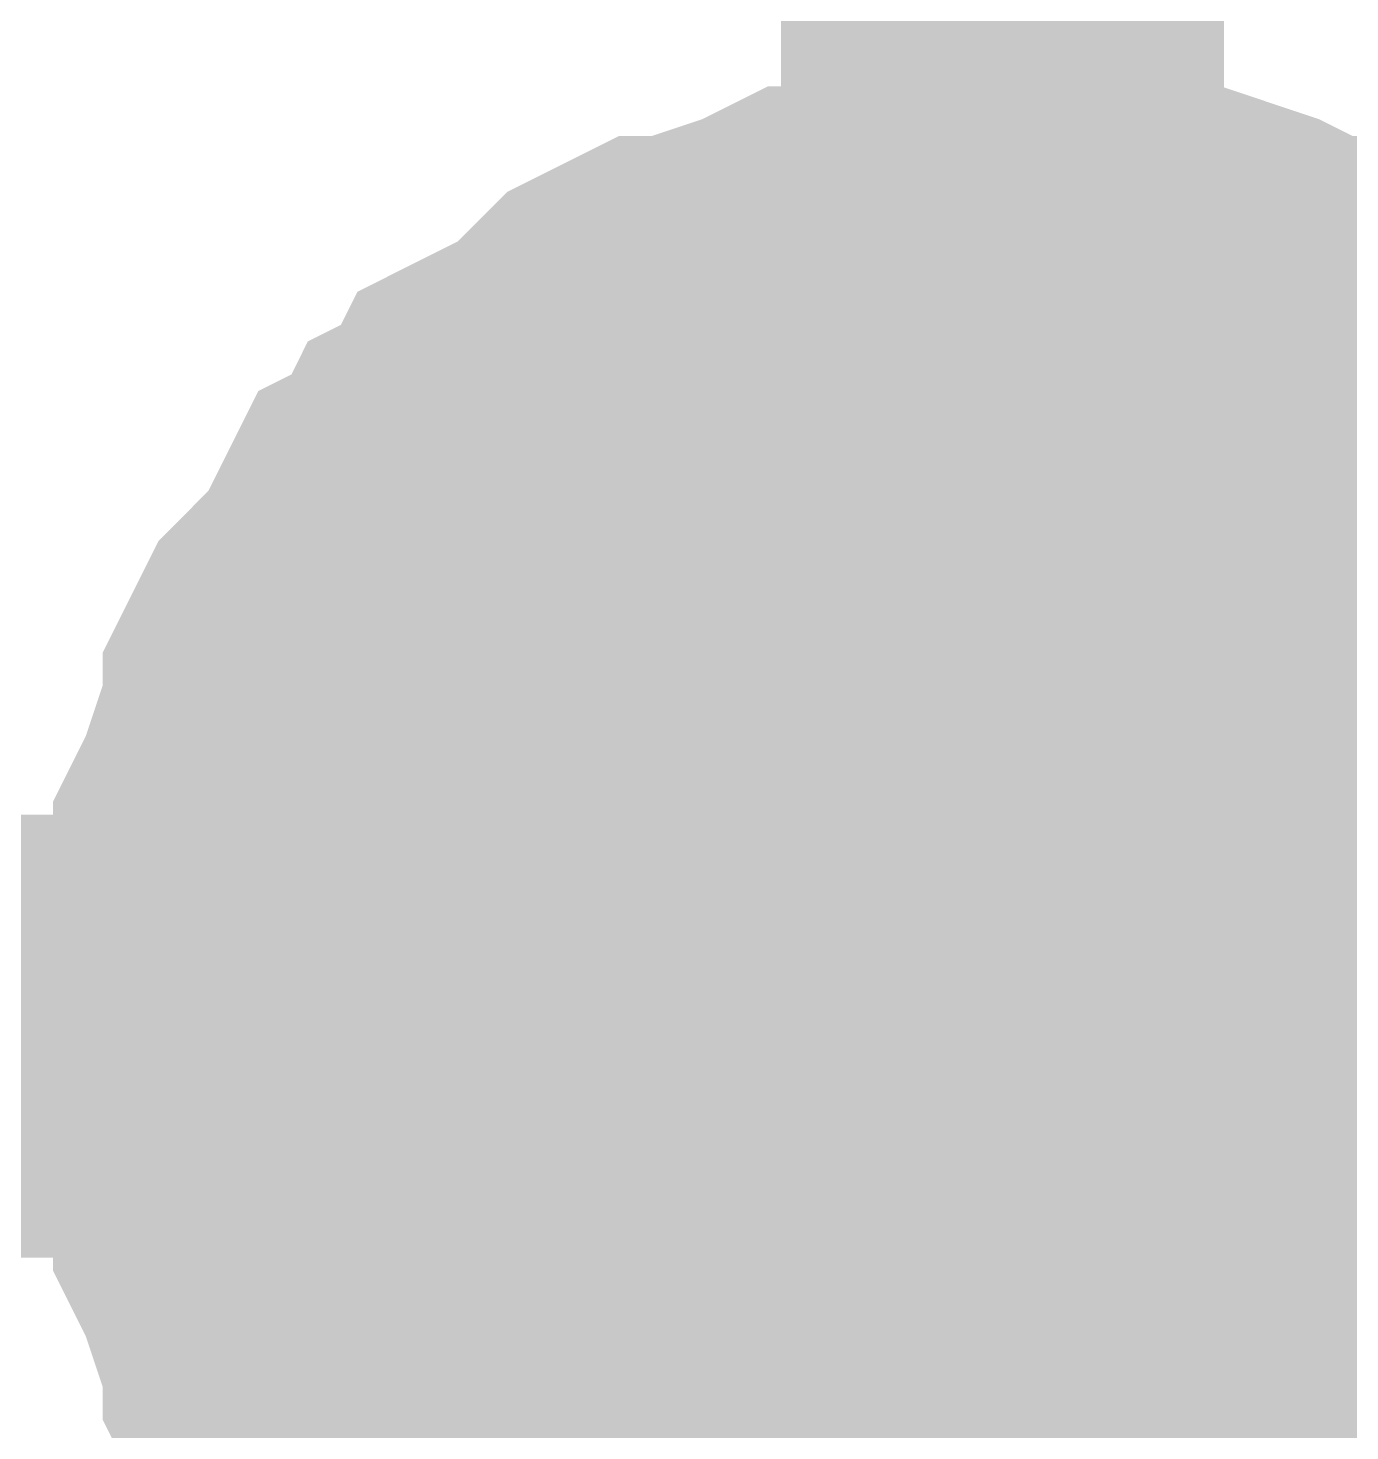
# Model space of a CAD drawing. Header units: millimetres. Extents: x 0 to 800, y 0 to 567.
# Drawn here: x 190.036 to 190.931, y 333.228 to 334.177 of the extents above; entities that cross this region are included whole.
import ezdxf

# ---------------------------------------------------------------- set-up
doc = ezdxf.new("R2010")
doc.units = ezdxf.units.MM
doc.layers.add('Sheet', color=255, linetype='Continuous')

msp = doc.modelspace()

# ---------------------------------------------------------------- linework, layer by layer
at = {"layer": 'Sheet'}
for points, const_width in [([(190.77412, 333.46163), (190.76292, 333.46163), (190.69573, 333.46163), (190.69573, 333.49523), (190.69573, 342.60033), (190.71813, 351.49264), (190.71813, 355.05404), (189.44137, 355.05404)], 0.29972), ([(190.19174, 333.49523), (190.19174, 333.51763), (190.19174, 333.55123), (190.20294, 333.57363), (190.20294, 333.59602), (190.20294, 333.61842), (190.21414, 333.64082), (190.22534, 333.67442), (190.23654, 333.69682), (190.23654, 333.71922), (190.24774, 333.74162), (190.25894, 333.75282), (190.28134, 333.77521), (190.29254, 333.79761), (190.30374, 333.82001), (190.32614, 333.83121), (190.33734, 333.85361), (190.35974, 333.86481), (190.37094, 333.88721), (190.39334, 333.89841), (190.41574, 333.90961), (190.43814, 333.93201), (190.44934, 333.94321), (190.47173, 333.9544), (190.49413, 333.9544), (190.51653, 333.9656), (190.55013, 333.9768), (190.57253, 333.988), (190.59493, 333.988), (190.61733, 333.988), (190.63973, 333.9992), (190.67333, 333.9992), (190.69573, 333.9992)], 0.29972), ([(190.19174, 333.49523), (190.19174, 333.51763), (190.19174, 333.55123), (190.20294, 333.57363), (190.20294, 333.59602), (190.20294, 333.61842), (190.21414, 333.64082), (190.22534, 333.67442), (190.23654, 333.69682), (190.23654, 333.71922), (190.24774, 333.74162), (190.25894, 333.75282), (190.28134, 333.77521), (190.29254, 333.79761), (190.30374, 333.82001), (190.32614, 333.83121), (190.33734, 333.85361), (190.35974, 333.86481), (190.37094, 333.88721), (190.39334, 333.89841), (190.41574, 333.90961), (190.43814, 333.93201), (190.44934, 333.94321), (190.47173, 333.9544), (190.49413, 333.9544), (190.51653, 333.9656), (190.55013, 333.9768), (190.57253, 333.988), (190.59493, 333.988), (190.61733, 333.988), (190.63973, 333.9992), (190.67333, 333.9992), (190.69573, 333.9992)], 0.29972), ([(190.19174, 333.49523), (190.19174, 333.51763), (190.19174, 333.55123), (190.20294, 333.57363), (190.20294, 333.59602), (190.20294, 333.61842), (190.21414, 333.64082), (190.22534, 333.67442), (190.23654, 333.69682), (190.23654, 333.71922), (190.24774, 333.74162), (190.25894, 333.75282), (190.28134, 333.77521), (190.29254, 333.79761), (190.30374, 333.82001), (190.32614, 333.83121), (190.33734, 333.85361), (190.35974, 333.86481), (190.37094, 333.88721), (190.39334, 333.89841), (190.41574, 333.90961), (190.43814, 333.93201), (190.44934, 333.94321), (190.47173, 333.9544), (190.49413, 333.9544), (190.51653, 333.9656), (190.55013, 333.9768), (190.57253, 333.988), (190.59493, 333.988), (190.61733, 333.988), (190.63973, 333.9992), (190.67333, 333.9992), (190.69573, 333.9992)], 0.29972), ([(190.19174, 333.49523), (190.19174, 333.51763), (190.19174, 333.55123), (190.20294, 333.57363), (190.20294, 333.59602), (190.20294, 333.61842), (190.21414, 333.64082), (190.22534, 333.67442), (190.23654, 333.69682), (190.23654, 333.71922), (190.24774, 333.74162), (190.25894, 333.75282), (190.28134, 333.77521), (190.29254, 333.79761), (190.30374, 333.82001), (190.32614, 333.83121), (190.33734, 333.85361), (190.35974, 333.86481), (190.37094, 333.88721), (190.39334, 333.89841), (190.41574, 333.90961), (190.43814, 333.93201), (190.44934, 333.94321), (190.47173, 333.9544), (190.49413, 333.9544), (190.51653, 333.9656), (190.55013, 333.9768), (190.57253, 333.988), (190.59493, 333.988), (190.61733, 333.988), (190.63973, 333.9992), (190.67333, 333.9992), (190.69573, 333.9992)], 0.29972), ([(190.69573, 333.9992), (190.69573, 333.9992)], 0.29972), ([(190.69573, 333.9992), (190.71813, 333.9992), (190.75172, 333.9992), (190.77412, 333.988), (190.79652, 333.988), (190.81892, 333.988), (190.85252, 333.9768), (190.87492, 333.9656), (190.89732, 333.9544), (190.91972, 333.9544), (190.94212, 333.94321), (190.96452, 333.93201), (190.98692, 333.90961), (190.99812, 333.89841), (191.02052, 333.88721), (191.04291, 333.86481), (191.05411, 333.85361), (191.07651, 333.83121), (191.08771, 333.82001)], 0.29972), ([(190.69573, 333.9992), (190.69573, 333.9992)], 0.29972), ([(190.69573, 333.9992), (190.71813, 333.9992), (190.75172, 333.9992), (190.77412, 333.988), (190.79652, 333.988), (190.81892, 333.988), (190.85252, 333.9768), (190.87492, 333.9656), (190.89732, 333.9544), (190.91972, 333.9544), (190.94212, 333.94321), (190.96452, 333.93201), (190.98692, 333.90961), (190.99812, 333.89841), (191.02052, 333.88721), (191.04291, 333.86481), (191.05411, 333.85361), (191.07651, 333.83121), (191.08771, 333.82001)], 0.29972), ([(190.69573, 333.9992), (190.69573, 333.9992)], 0.29972), ([(190.69573, 333.9992), (190.71813, 333.9992), (190.75172, 333.9992), (190.77412, 333.988), (190.79652, 333.988), (190.81892, 333.988), (190.85252, 333.9768), (190.87492, 333.9656), (190.89732, 333.9544), (190.91972, 333.9544), (190.94212, 333.94321), (190.96452, 333.93201), (190.98692, 333.90961), (190.99812, 333.89841), (191.02052, 333.88721), (191.04291, 333.86481), (191.05411, 333.85361), (191.07651, 333.83121), (191.08771, 333.82001)], 0.29972), ([(190.69573, 333.9992), (190.69573, 333.9992)], 0.29972), ([(190.69573, 333.9992), (190.71813, 333.9992), (190.75172, 333.9992), (190.77412, 333.988), (190.79652, 333.988), (190.81892, 333.988), (190.85252, 333.9768), (190.87492, 333.9656), (190.89732, 333.9544), (190.91972, 333.9544), (190.94212, 333.94321), (190.96452, 333.93201), (190.98692, 333.90961), (190.99812, 333.89841), (191.02052, 333.88721), (191.04291, 333.86481), (191.05411, 333.85361), (191.07651, 333.83121), (191.08771, 333.82001)], 0.29972), ([(190.24774, 333.46163), (190.24774, 333.48403), (190.24774, 333.51763), (190.25894, 333.54003), (190.25894, 333.56243), (190.25894, 333.58483), (190.27014, 333.60722), (190.28134, 333.64082), (190.29254, 333.66322), (190.30374, 333.68562), (190.31494, 333.70802), (190.32614, 333.71922), (190.33734, 333.74162), (190.34854, 333.76402), (190.37094, 333.78641), (190.38214, 333.79761), (190.40454, 333.82001), (190.41574, 333.83121), (190.43814, 333.85361), (190.46053, 333.86481), (190.47173, 333.87601), (190.49413, 333.89841), (190.51653, 333.90961), (190.53893, 333.92081), (190.56133, 333.92081), (190.58373, 333.93201), (190.60613, 333.94321), (190.63973, 333.9544), (190.66213, 333.9544), (190.68453, 333.9544), (190.70693, 333.9656), (190.74052, 333.9656), (190.76292, 333.9656)], 0.29972), ([(190.24774, 333.46163), (190.24774, 333.48403), (190.24774, 333.51763), (190.25894, 333.54003), (190.25894, 333.56243), (190.25894, 333.58483), (190.27014, 333.60722), (190.28134, 333.64082), (190.29254, 333.66322), (190.30374, 333.68562), (190.31494, 333.70802), (190.32614, 333.71922), (190.33734, 333.74162), (190.34854, 333.76402), (190.37094, 333.78641), (190.38214, 333.79761), (190.40454, 333.82001), (190.41574, 333.83121), (190.43814, 333.85361), (190.46053, 333.86481), (190.47173, 333.87601), (190.49413, 333.89841), (190.51653, 333.90961), (190.53893, 333.92081), (190.56133, 333.92081), (190.58373, 333.93201), (190.60613, 333.94321), (190.63973, 333.9544), (190.66213, 333.9544), (190.68453, 333.9544), (190.70693, 333.9656), (190.74052, 333.9656), (190.76292, 333.9656)], 0.29972), ([(190.24774, 333.46163), (190.24774, 333.48403), (190.24774, 333.51763), (190.25894, 333.54003), (190.25894, 333.56243), (190.25894, 333.58483), (190.27014, 333.60722), (190.28134, 333.64082), (190.29254, 333.66322), (190.30374, 333.68562), (190.31494, 333.70802), (190.32614, 333.71922), (190.33734, 333.74162), (190.34854, 333.76402), (190.37094, 333.78641), (190.38214, 333.79761), (190.40454, 333.82001), (190.41574, 333.83121), (190.43814, 333.85361), (190.46053, 333.86481), (190.47173, 333.87601), (190.49413, 333.89841), (190.51653, 333.90961), (190.53893, 333.92081), (190.56133, 333.92081), (190.58373, 333.93201), (190.60613, 333.94321), (190.63973, 333.9544), (190.66213, 333.9544), (190.68453, 333.9544), (190.70693, 333.9656), (190.74052, 333.9656), (190.76292, 333.9656)], 0.29972), ([(190.24774, 333.46163), (190.24774, 333.48403), (190.24774, 333.51763), (190.25894, 333.54003), (190.25894, 333.56243), (190.25894, 333.58483), (190.27014, 333.60722), (190.28134, 333.64082), (190.29254, 333.66322), (190.30374, 333.68562), (190.31494, 333.70802), (190.32614, 333.71922), (190.33734, 333.74162), (190.34854, 333.76402), (190.37094, 333.78641), (190.38214, 333.79761), (190.40454, 333.82001), (190.41574, 333.83121), (190.43814, 333.85361), (190.46053, 333.86481), (190.47173, 333.87601), (190.49413, 333.89841), (190.51653, 333.90961), (190.53893, 333.92081), (190.56133, 333.92081), (190.58373, 333.93201), (190.60613, 333.94321), (190.63973, 333.9544), (190.66213, 333.9544), (190.68453, 333.9544), (190.70693, 333.9656), (190.74052, 333.9656), (190.76292, 333.9656)], 0.29972), ([(190.27014, 333.46163), (190.27014, 333.48403), (190.27014, 333.51763), (190.28134, 333.54003), (190.28134, 333.56243), (190.28134, 333.58483), (190.29254, 333.60722), (190.30374, 333.64082), (190.31494, 333.66322), (190.31494, 333.68562), (190.32614, 333.70802), (190.33734, 333.71922), (190.35974, 333.74162), (190.37094, 333.76402), (190.38214, 333.78641), (190.40454, 333.79761), (190.41574, 333.82001), (190.43814, 333.83121), (190.44934, 333.85361), (190.47173, 333.86481), (190.49413, 333.87601), (190.51653, 333.89841), (190.52773, 333.90961), (190.55013, 333.92081), (190.57253, 333.92081), (190.59493, 333.93201), (190.62853, 333.94321), (190.65093, 333.9544), (190.67333, 333.9544), (190.69573, 333.9544), (190.71813, 333.9656), (190.75172, 333.9656), (190.77412, 333.9656)], 0.29972), ([(190.27014, 333.46163), (190.27014, 333.48403), (190.27014, 333.51763), (190.28134, 333.54003), (190.28134, 333.56243), (190.28134, 333.58483), (190.29254, 333.60722), (190.30374, 333.64082), (190.31494, 333.66322), (190.31494, 333.68562), (190.32614, 333.70802), (190.33734, 333.71922), (190.35974, 333.74162), (190.37094, 333.76402), (190.38214, 333.78641), (190.40454, 333.79761), (190.41574, 333.82001), (190.43814, 333.83121), (190.44934, 333.85361), (190.47173, 333.86481), (190.49413, 333.87601), (190.51653, 333.89841), (190.52773, 333.90961), (190.55013, 333.92081), (190.57253, 333.92081), (190.59493, 333.93201), (190.62853, 333.94321), (190.65093, 333.9544), (190.67333, 333.9544), (190.69573, 333.9544), (190.71813, 333.9656), (190.75172, 333.9656), (190.77412, 333.9656)], 0.29972), ([(190.27014, 333.46163), (190.27014, 333.48403), (190.27014, 333.51763), (190.28134, 333.54003), (190.28134, 333.56243), (190.28134, 333.58483), (190.29254, 333.60722), (190.30374, 333.64082), (190.31494, 333.66322), (190.31494, 333.68562), (190.32614, 333.70802), (190.33734, 333.71922), (190.35974, 333.74162), (190.37094, 333.76402), (190.38214, 333.78641), (190.40454, 333.79761), (190.41574, 333.82001), (190.43814, 333.83121), (190.44934, 333.85361), (190.47173, 333.86481), (190.49413, 333.87601), (190.51653, 333.89841), (190.52773, 333.90961), (190.55013, 333.92081), (190.57253, 333.92081), (190.59493, 333.93201), (190.62853, 333.94321), (190.65093, 333.9544), (190.67333, 333.9544), (190.69573, 333.9544), (190.71813, 333.9656), (190.75172, 333.9656), (190.77412, 333.9656)], 0.29972), ([(190.27014, 333.46163), (190.27014, 333.48403), (190.27014, 333.51763), (190.28134, 333.54003), (190.28134, 333.56243), (190.28134, 333.58483), (190.29254, 333.60722), (190.30374, 333.64082), (190.31494, 333.66322), (190.31494, 333.68562), (190.32614, 333.70802), (190.33734, 333.71922), (190.35974, 333.74162), (190.37094, 333.76402), (190.38214, 333.78641), (190.40454, 333.79761), (190.41574, 333.82001), (190.43814, 333.83121), (190.44934, 333.85361), (190.47173, 333.86481), (190.49413, 333.87601), (190.51653, 333.89841), (190.52773, 333.90961), (190.55013, 333.92081), (190.57253, 333.92081), (190.59493, 333.93201), (190.62853, 333.94321), (190.65093, 333.9544), (190.67333, 333.9544), (190.69573, 333.9544), (190.71813, 333.9656), (190.75172, 333.9656), (190.77412, 333.9656)], 0.29972), ([(190.76292, 333.9656), (190.76292, 333.9656)], 0.29972), ([(190.76292, 333.9656), (190.78532, 333.9656), (190.81892, 333.9656), (190.84132, 333.9544), (190.86372, 333.9544), (190.88612, 333.9544), (190.90852, 333.94321), (190.94212, 333.93201), (190.96452, 333.92081), (190.98692, 333.92081), (191.00932, 333.90961), (191.02052, 333.89841), (191.04291, 333.87601), (191.06531, 333.86481), (191.08771, 333.85361)], 0.29972), ([(190.76292, 333.9656), (190.76292, 333.9656)], 0.29972), ([(190.76292, 333.9656), (190.78532, 333.9656), (190.81892, 333.9656), (190.84132, 333.9544), (190.86372, 333.9544), (190.88612, 333.9544), (190.90852, 333.94321), (190.94212, 333.93201), (190.96452, 333.92081), (190.98692, 333.92081), (191.00932, 333.90961), (191.02052, 333.89841), (191.04291, 333.87601), (191.06531, 333.86481), (191.08771, 333.85361)], 0.29972), ([(190.76292, 333.9656), (190.76292, 333.9656)], 0.29972), ([(190.76292, 333.9656), (190.78532, 333.9656), (190.81892, 333.9656), (190.84132, 333.9544), (190.86372, 333.9544), (190.88612, 333.9544), (190.90852, 333.94321), (190.94212, 333.93201), (190.96452, 333.92081), (190.98692, 333.92081), (191.00932, 333.90961), (191.02052, 333.89841), (191.04291, 333.87601), (191.06531, 333.86481), (191.08771, 333.85361)], 0.29972), ([(190.76292, 333.9656), (190.76292, 333.9656)], 0.29972), ([(190.76292, 333.9656), (190.78532, 333.9656), (190.81892, 333.9656), (190.84132, 333.9544), (190.86372, 333.9544), (190.88612, 333.9544), (190.90852, 333.94321), (190.94212, 333.93201), (190.96452, 333.92081), (190.98692, 333.92081), (191.00932, 333.90961), (191.02052, 333.89841), (191.04291, 333.87601), (191.06531, 333.86481), (191.08771, 333.85361)], 0.29972), ([(190.77412, 333.9656), (190.77412, 333.9656)], 0.29972), ([(190.77412, 333.9656), (190.79652, 333.9656), (190.83012, 333.9656), (190.85252, 333.9544), (190.87492, 333.9544), (190.89732, 333.9544), (190.91972, 333.94321), (190.95332, 333.93201), (190.97572, 333.92081), (190.99812, 333.92081), (191.02052, 333.90961), (191.03171, 333.89841), (191.05411, 333.87601), (191.07651, 333.86481), (191.09891, 333.85361)], 0.29972), ([(190.77412, 333.9656), (190.77412, 333.9656)], 0.29972), ([(190.77412, 333.9656), (190.79652, 333.9656), (190.83012, 333.9656), (190.85252, 333.9544), (190.87492, 333.9544), (190.89732, 333.9544), (190.91972, 333.94321), (190.95332, 333.93201), (190.97572, 333.92081), (190.99812, 333.92081), (191.02052, 333.90961), (191.03171, 333.89841), (191.05411, 333.87601), (191.07651, 333.86481), (191.09891, 333.85361)], 0.29972), ([(190.77412, 333.9656), (190.77412, 333.9656)], 0.29972), ([(190.77412, 333.9656), (190.79652, 333.9656), (190.83012, 333.9656), (190.85252, 333.9544), (190.87492, 333.9544), (190.89732, 333.9544), (190.91972, 333.94321), (190.95332, 333.93201), (190.97572, 333.92081), (190.99812, 333.92081), (191.02052, 333.90961), (191.03171, 333.89841), (191.05411, 333.87601), (191.07651, 333.86481), (191.09891, 333.85361)], 0.29972), ([(190.77412, 333.9656), (190.77412, 333.9656)], 0.29972), ([(190.77412, 333.9656), (190.79652, 333.9656), (190.83012, 333.9656), (190.85252, 333.9544), (190.87492, 333.9544), (190.89732, 333.9544), (190.91972, 333.94321), (190.95332, 333.93201), (190.97572, 333.92081), (190.99812, 333.92081), (191.02052, 333.90961), (191.03171, 333.89841), (191.05411, 333.87601), (191.07651, 333.86481), (191.09891, 333.85361)], 0.29972), ([(190.27014, 333.39444), (190.27014, 333.41683), (190.27014, 333.45043), (190.28134, 333.47283), (190.28134, 333.49523), (190.28134, 333.51763), (190.29254, 333.55123), (190.30374, 333.57363), (190.31494, 333.59602), (190.31494, 333.61842), (190.32614, 333.64082), (190.33734, 333.66322), (190.35974, 333.68562), (190.37094, 333.69682), (190.38214, 333.71922), (190.40454, 333.74162), (190.41574, 333.75282), (190.43814, 333.77521), (190.44934, 333.78641), (190.47173, 333.80881), (190.49413, 333.82001), (190.51653, 333.83121), (190.52773, 333.84241), (190.55013, 333.85361), (190.57253, 333.86481), (190.59493, 333.87601), (190.62853, 333.88721), (190.65093, 333.89841), (190.67333, 333.89841), (190.69573, 333.89841), (190.71813, 333.90961), (190.75172, 333.90961), (190.77412, 333.90961)], 0.29972), ([(190.27014, 333.39444), (190.27014, 333.41683), (190.27014, 333.45043), (190.28134, 333.47283), (190.28134, 333.49523), (190.28134, 333.51763), (190.29254, 333.55123), (190.30374, 333.57363), (190.31494, 333.59602), (190.31494, 333.61842), (190.32614, 333.64082), (190.33734, 333.66322), (190.35974, 333.68562), (190.37094, 333.69682), (190.38214, 333.71922), (190.40454, 333.74162), (190.41574, 333.75282), (190.43814, 333.77521), (190.44934, 333.78641), (190.47173, 333.80881), (190.49413, 333.82001), (190.51653, 333.83121), (190.52773, 333.84241), (190.55013, 333.85361), (190.57253, 333.86481), (190.59493, 333.87601), (190.62853, 333.88721), (190.65093, 333.89841), (190.67333, 333.89841), (190.69573, 333.89841), (190.71813, 333.90961), (190.75172, 333.90961), (190.77412, 333.90961)], 0.29972), ([(190.77412, 333.90961), (190.77412, 333.90961)], 0.29972), ([(190.77412, 333.90961), (190.79652, 333.90961), (190.83012, 333.90961), (190.85252, 333.89841), (190.87492, 333.89841), (190.89732, 333.89841), (190.91972, 333.88721), (190.95332, 333.87601), (190.97572, 333.86481), (190.99812, 333.85361), (191.02052, 333.84241), (191.03171, 333.83121), (191.05411, 333.82001), (191.07651, 333.80881), (191.09891, 333.78641)], 0.29972), ([(190.77412, 333.90961), (190.77412, 333.90961)], 0.29972), ([(190.77412, 333.90961), (190.79652, 333.90961), (190.83012, 333.90961), (190.85252, 333.89841), (190.87492, 333.89841), (190.89732, 333.89841), (190.91972, 333.88721), (190.95332, 333.87601), (190.97572, 333.86481), (190.99812, 333.85361), (191.02052, 333.84241), (191.03171, 333.83121), (191.05411, 333.82001), (191.07651, 333.80881), (191.09891, 333.78641)], 0.29972), ([(190.19174, 333.49523), (190.19174, 333.51763), (190.19174, 333.55123), (190.20294, 333.57363), (190.20294, 333.59602), (190.20294, 333.61842), (190.21414, 333.64082), (190.22534, 333.67442), (190.23654, 333.69682), (190.23654, 333.71922), (190.24774, 333.74162), (190.25894, 333.75282), (190.28134, 333.77521), (190.29254, 333.79761), (190.30374, 333.82001), (190.32614, 333.83121), (190.33734, 333.85361), (190.35974, 333.86481), (190.37094, 333.88721), (190.39334, 333.89841), (190.41574, 333.90961), (190.43814, 333.93201), (190.44934, 333.94321), (190.47173, 333.9544), (190.49413, 333.9544), (190.51653, 333.9656), (190.55013, 333.9768), (190.57253, 333.988), (190.59493, 333.988), (190.61733, 333.988), (190.63973, 333.9992), (190.67333, 333.9992), (190.69573, 333.9992)], 0.09906), ([(190.19174, 333.49523), (190.19174, 333.51763), (190.19174, 333.55123), (190.20294, 333.57363), (190.20294, 333.59602), (190.20294, 333.61842), (190.21414, 333.64082), (190.22534, 333.67442), (190.23654, 333.69682), (190.23654, 333.71922), (190.24774, 333.74162), (190.25894, 333.75282), (190.28134, 333.77521), (190.29254, 333.79761), (190.30374, 333.82001), (190.32614, 333.83121), (190.33734, 333.85361), (190.35974, 333.86481), (190.37094, 333.88721), (190.39334, 333.89841), (190.41574, 333.90961), (190.43814, 333.93201), (190.44934, 333.94321), (190.47173, 333.9544), (190.49413, 333.9544), (190.51653, 333.9656), (190.55013, 333.9768), (190.57253, 333.988), (190.59493, 333.988), (190.61733, 333.988), (190.63973, 333.9992), (190.67333, 333.9992), (190.69573, 333.9992)], 0.09906), ([(190.19174, 333.49523), (190.19174, 333.51763), (190.19174, 333.55123), (190.20294, 333.57363), (190.20294, 333.59602), (190.20294, 333.61842), (190.21414, 333.64082), (190.22534, 333.67442), (190.23654, 333.69682), (190.23654, 333.71922), (190.24774, 333.74162), (190.25894, 333.75282), (190.28134, 333.77521), (190.29254, 333.79761), (190.30374, 333.82001), (190.32614, 333.83121), (190.33734, 333.85361), (190.35974, 333.86481), (190.37094, 333.88721), (190.39334, 333.89841), (190.41574, 333.90961), (190.43814, 333.93201), (190.44934, 333.94321), (190.47173, 333.9544), (190.49413, 333.9544), (190.51653, 333.9656), (190.55013, 333.9768), (190.57253, 333.988), (190.59493, 333.988), (190.61733, 333.988), (190.63973, 333.9992), (190.67333, 333.9992), (190.69573, 333.9992)], 0.09906), ([(190.19174, 333.49523), (190.19174, 333.51763), (190.19174, 333.55123), (190.20294, 333.57363), (190.20294, 333.59602), (190.20294, 333.61842), (190.21414, 333.64082), (190.22534, 333.67442), (190.23654, 333.69682), (190.23654, 333.71922), (190.24774, 333.74162), (190.25894, 333.75282), (190.28134, 333.77521), (190.29254, 333.79761), (190.30374, 333.82001), (190.32614, 333.83121), (190.33734, 333.85361), (190.35974, 333.86481), (190.37094, 333.88721), (190.39334, 333.89841), (190.41574, 333.90961), (190.43814, 333.93201), (190.44934, 333.94321), (190.47173, 333.9544), (190.49413, 333.9544), (190.51653, 333.9656), (190.55013, 333.9768), (190.57253, 333.988), (190.59493, 333.988), (190.61733, 333.988), (190.63973, 333.9992), (190.67333, 333.9992), (190.69573, 333.9992)], 0.09906), ([(190.69573, 333.9992), (190.69573, 333.9992)], 0.09906), ([(190.69573, 333.9992), (190.71813, 333.9992), (190.75172, 333.9992), (190.77412, 333.988), (190.79652, 333.988), (190.81892, 333.988), (190.85252, 333.9768), (190.87492, 333.9656), (190.89732, 333.9544), (190.91972, 333.9544), (190.94212, 333.94321), (190.96452, 333.93201), (190.98692, 333.90961)], 0.09906), ([(190.69573, 333.9992), (190.69573, 333.9992)], 0.09906), ([(190.69573, 333.9992), (190.71813, 333.9992), (190.75172, 333.9992), (190.77412, 333.988), (190.79652, 333.988), (190.81892, 333.988), (190.85252, 333.9768), (190.87492, 333.9656), (190.89732, 333.9544), (190.91972, 333.9544), (190.94212, 333.94321), (190.96452, 333.93201), (190.98692, 333.90961)], 0.09906), ([(190.69573, 333.9992), (190.69573, 333.9992)], 0.09906), ([(190.69573, 333.9992), (190.71813, 333.9992), (190.75172, 333.9992), (190.77412, 333.988), (190.79652, 333.988), (190.81892, 333.988), (190.85252, 333.9768), (190.87492, 333.9656), (190.89732, 333.9544), (190.91972, 333.9544), (190.94212, 333.94321), (190.96452, 333.93201), (190.98692, 333.90961)], 0.09906), ([(190.69573, 333.9992), (190.69573, 333.9992)], 0.09906), ([(190.69573, 333.9992), (190.71813, 333.9992), (190.75172, 333.9992), (190.77412, 333.988), (190.79652, 333.988), (190.81892, 333.988), (190.85252, 333.9768), (190.87492, 333.9656), (190.89732, 333.9544), (190.91972, 333.9544), (190.94212, 333.94321), (190.96452, 333.93201), (190.98692, 333.90961)], 0.09906), ([(190.24774, 333.46163), (190.24774, 333.48403), (190.24774, 333.51763), (190.25894, 333.54003), (190.25894, 333.56243), (190.25894, 333.58483), (190.27014, 333.60722), (190.28134, 333.64082), (190.29254, 333.66322), (190.30374, 333.68562), (190.31494, 333.70802), (190.32614, 333.71922), (190.33734, 333.74162), (190.34854, 333.76402), (190.37094, 333.78641), (190.38214, 333.79761), (190.40454, 333.82001), (190.41574, 333.83121), (190.43814, 333.85361), (190.46053, 333.86481), (190.47173, 333.87601), (190.49413, 333.89841), (190.51653, 333.90961), (190.53893, 333.92081), (190.56133, 333.92081), (190.58373, 333.93201), (190.60613, 333.94321), (190.63973, 333.9544), (190.66213, 333.9544), (190.68453, 333.9544), (190.70693, 333.9656), (190.74052, 333.9656), (190.76292, 333.9656)], 0.09906), ([(190.24774, 333.46163), (190.24774, 333.48403), (190.24774, 333.51763), (190.25894, 333.54003), (190.25894, 333.56243), (190.25894, 333.58483), (190.27014, 333.60722), (190.28134, 333.64082), (190.29254, 333.66322), (190.30374, 333.68562), (190.31494, 333.70802), (190.32614, 333.71922), (190.33734, 333.74162), (190.34854, 333.76402), (190.37094, 333.78641), (190.38214, 333.79761), (190.40454, 333.82001), (190.41574, 333.83121), (190.43814, 333.85361), (190.46053, 333.86481), (190.47173, 333.87601), (190.49413, 333.89841), (190.51653, 333.90961), (190.53893, 333.92081), (190.56133, 333.92081), (190.58373, 333.93201), (190.60613, 333.94321), (190.63973, 333.9544), (190.66213, 333.9544), (190.68453, 333.9544), (190.70693, 333.9656), (190.74052, 333.9656), (190.76292, 333.9656)], 0.09906), ([(190.24774, 333.46163), (190.24774, 333.48403), (190.24774, 333.51763), (190.25894, 333.54003), (190.25894, 333.56243), (190.25894, 333.58483), (190.27014, 333.60722), (190.28134, 333.64082), (190.29254, 333.66322), (190.30374, 333.68562), (190.31494, 333.70802), (190.32614, 333.71922), (190.33734, 333.74162), (190.34854, 333.76402), (190.37094, 333.78641), (190.38214, 333.79761), (190.40454, 333.82001), (190.41574, 333.83121), (190.43814, 333.85361), (190.46053, 333.86481), (190.47173, 333.87601), (190.49413, 333.89841), (190.51653, 333.90961), (190.53893, 333.92081), (190.56133, 333.92081), (190.58373, 333.93201), (190.60613, 333.94321), (190.63973, 333.9544), (190.66213, 333.9544), (190.68453, 333.9544), (190.70693, 333.9656), (190.74052, 333.9656), (190.76292, 333.9656)], 0.09906), ([(190.24774, 333.46163), (190.24774, 333.48403), (190.24774, 333.51763), (190.25894, 333.54003), (190.25894, 333.56243), (190.25894, 333.58483), (190.27014, 333.60722), (190.28134, 333.64082), (190.29254, 333.66322), (190.30374, 333.68562), (190.31494, 333.70802), (190.32614, 333.71922), (190.33734, 333.74162), (190.34854, 333.76402), (190.37094, 333.78641), (190.38214, 333.79761), (190.40454, 333.82001), (190.41574, 333.83121), (190.43814, 333.85361), (190.46053, 333.86481), (190.47173, 333.87601), (190.49413, 333.89841), (190.51653, 333.90961), (190.53893, 333.92081), (190.56133, 333.92081), (190.58373, 333.93201), (190.60613, 333.94321), (190.63973, 333.9544), (190.66213, 333.9544), (190.68453, 333.9544), (190.70693, 333.9656), (190.74052, 333.9656), (190.76292, 333.9656)], 0.09906), ([(190.27014, 333.46163), (190.27014, 333.48403), (190.27014, 333.51763), (190.28134, 333.54003), (190.28134, 333.56243), (190.28134, 333.58483), (190.29254, 333.60722), (190.30374, 333.64082), (190.31494, 333.66322), (190.31494, 333.68562), (190.32614, 333.70802), (190.33734, 333.71922), (190.35974, 333.74162), (190.37094, 333.76402), (190.38214, 333.78641), (190.40454, 333.79761), (190.41574, 333.82001), (190.43814, 333.83121), (190.44934, 333.85361), (190.47173, 333.86481), (190.49413, 333.87601), (190.51653, 333.89841), (190.52773, 333.90961), (190.55013, 333.92081), (190.57253, 333.92081), (190.59493, 333.93201), (190.62853, 333.94321), (190.65093, 333.9544), (190.67333, 333.9544), (190.69573, 333.9544), (190.71813, 333.9656), (190.75172, 333.9656), (190.77412, 333.9656)], 0.09906), ([(190.27014, 333.46163), (190.27014, 333.48403), (190.27014, 333.51763), (190.28134, 333.54003), (190.28134, 333.56243), (190.28134, 333.58483), (190.29254, 333.60722), (190.30374, 333.64082), (190.31494, 333.66322), (190.31494, 333.68562), (190.32614, 333.70802), (190.33734, 333.71922), (190.35974, 333.74162), (190.37094, 333.76402), (190.38214, 333.78641), (190.40454, 333.79761), (190.41574, 333.82001), (190.43814, 333.83121), (190.44934, 333.85361), (190.47173, 333.86481), (190.49413, 333.87601), (190.51653, 333.89841), (190.52773, 333.90961), (190.55013, 333.92081), (190.57253, 333.92081), (190.59493, 333.93201), (190.62853, 333.94321), (190.65093, 333.9544), (190.67333, 333.9544), (190.69573, 333.9544), (190.71813, 333.9656), (190.75172, 333.9656), (190.77412, 333.9656)], 0.09906), ([(190.27014, 333.46163), (190.27014, 333.48403), (190.27014, 333.51763), (190.28134, 333.54003), (190.28134, 333.56243), (190.28134, 333.58483), (190.29254, 333.60722), (190.30374, 333.64082), (190.31494, 333.66322), (190.31494, 333.68562), (190.32614, 333.70802), (190.33734, 333.71922), (190.35974, 333.74162), (190.37094, 333.76402), (190.38214, 333.78641), (190.40454, 333.79761), (190.41574, 333.82001), (190.43814, 333.83121), (190.44934, 333.85361), (190.47173, 333.86481), (190.49413, 333.87601), (190.51653, 333.89841), (190.52773, 333.90961), (190.55013, 333.92081), (190.57253, 333.92081), (190.59493, 333.93201), (190.62853, 333.94321), (190.65093, 333.9544), (190.67333, 333.9544), (190.69573, 333.9544), (190.71813, 333.9656), (190.75172, 333.9656), (190.77412, 333.9656)], 0.09906), ([(190.27014, 333.46163), (190.27014, 333.48403), (190.27014, 333.51763), (190.28134, 333.54003), (190.28134, 333.56243), (190.28134, 333.58483), (190.29254, 333.60722), (190.30374, 333.64082), (190.31494, 333.66322), (190.31494, 333.68562), (190.32614, 333.70802), (190.33734, 333.71922), (190.35974, 333.74162), (190.37094, 333.76402), (190.38214, 333.78641), (190.40454, 333.79761), (190.41574, 333.82001), (190.43814, 333.83121), (190.44934, 333.85361), (190.47173, 333.86481), (190.49413, 333.87601), (190.51653, 333.89841), (190.52773, 333.90961), (190.55013, 333.92081), (190.57253, 333.92081), (190.59493, 333.93201), (190.62853, 333.94321), (190.65093, 333.9544), (190.67333, 333.9544), (190.69573, 333.9544), (190.71813, 333.9656), (190.75172, 333.9656), (190.77412, 333.9656)], 0.09906), ([(190.76292, 333.9656), (190.76292, 333.9656)], 0.09906), ([(190.76292, 333.9656), (190.78532, 333.9656), (190.81892, 333.9656), (190.84132, 333.9544), (190.86372, 333.9544), (190.88612, 333.9544), (190.90852, 333.94321), (190.94212, 333.93201), (190.96452, 333.92081), (190.98692, 333.92081)], 0.09906), ([(190.76292, 333.9656), (190.76292, 333.9656)], 0.09906), ([(190.76292, 333.9656), (190.78532, 333.9656), (190.81892, 333.9656), (190.84132, 333.9544), (190.86372, 333.9544), (190.88612, 333.9544), (190.90852, 333.94321), (190.94212, 333.93201), (190.96452, 333.92081), (190.98692, 333.92081)], 0.09906), ([(190.76292, 333.9656), (190.76292, 333.9656)], 0.09906), ([(190.76292, 333.9656), (190.78532, 333.9656), (190.81892, 333.9656), (190.84132, 333.9544), (190.86372, 333.9544), (190.88612, 333.9544), (190.90852, 333.94321), (190.94212, 333.93201), (190.96452, 333.92081), (190.98692, 333.92081)], 0.09906), ([(190.76292, 333.9656), (190.76292, 333.9656)], 0.09906), ([(190.76292, 333.9656), (190.78532, 333.9656), (190.81892, 333.9656), (190.84132, 333.9544), (190.86372, 333.9544), (190.88612, 333.9544), (190.90852, 333.94321), (190.94212, 333.93201), (190.96452, 333.92081), (190.98692, 333.92081)], 0.09906), ([(190.77412, 333.9656), (190.77412, 333.9656)], 0.09906), ([(190.77412, 333.9656), (190.79652, 333.9656), (190.83012, 333.9656), (190.85252, 333.9544), (190.87492, 333.9544), (190.89732, 333.9544), (190.91972, 333.94321), (190.95332, 333.93201), (190.97572, 333.92081), (190.99812, 333.92081)], 0.09906), ([(190.77412, 333.9656), (190.77412, 333.9656)], 0.09906), ([(190.77412, 333.9656), (190.79652, 333.9656), (190.83012, 333.9656), (190.85252, 333.9544), (190.87492, 333.9544), (190.89732, 333.9544), (190.91972, 333.94321), (190.95332, 333.93201), (190.97572, 333.92081), (190.99812, 333.92081)], 0.09906), ([(190.77412, 333.9656), (190.77412, 333.9656)], 0.09906), ([(190.77412, 333.9656), (190.79652, 333.9656), (190.83012, 333.9656), (190.85252, 333.9544), (190.87492, 333.9544), (190.89732, 333.9544), (190.91972, 333.94321), (190.95332, 333.93201), (190.97572, 333.92081), (190.99812, 333.92081)], 0.09906), ([(190.77412, 333.9656), (190.77412, 333.9656)], 0.09906), ([(190.77412, 333.9656), (190.79652, 333.9656), (190.83012, 333.9656), (190.85252, 333.9544), (190.87492, 333.9544), (190.89732, 333.9544), (190.91972, 333.94321), (190.95332, 333.93201), (190.97572, 333.92081), (190.99812, 333.92081)], 0.09906), ([(190.27014, 333.39444), (190.27014, 333.41683), (190.27014, 333.45043), (190.28134, 333.47283), (190.28134, 333.49523), (190.28134, 333.51763), (190.29254, 333.55123), (190.30374, 333.57363), (190.31494, 333.59602), (190.31494, 333.61842), (190.32614, 333.64082), (190.33734, 333.66322), (190.35974, 333.68562), (190.37094, 333.69682), (190.38214, 333.71922), (190.40454, 333.74162), (190.41574, 333.75282), (190.43814, 333.77521), (190.44934, 333.78641), (190.47173, 333.80881), (190.49413, 333.82001), (190.51653, 333.83121), (190.52773, 333.84241), (190.55013, 333.85361), (190.57253, 333.86481), (190.59493, 333.87601), (190.62853, 333.88721), (190.65093, 333.89841), (190.67333, 333.89841), (190.69573, 333.89841), (190.71813, 333.90961), (190.75172, 333.90961), (190.77412, 333.90961)], 0.09906), ([(190.27014, 333.39444), (190.27014, 333.41683), (190.27014, 333.45043), (190.28134, 333.47283), (190.28134, 333.49523), (190.28134, 333.51763), (190.29254, 333.55123), (190.30374, 333.57363), (190.31494, 333.59602), (190.31494, 333.61842), (190.32614, 333.64082), (190.33734, 333.66322), (190.35974, 333.68562), (190.37094, 333.69682), (190.38214, 333.71922), (190.40454, 333.74162), (190.41574, 333.75282), (190.43814, 333.77521), (190.44934, 333.78641), (190.47173, 333.80881), (190.49413, 333.82001), (190.51653, 333.83121), (190.52773, 333.84241), (190.55013, 333.85361), (190.57253, 333.86481), (190.59493, 333.87601), (190.62853, 333.88721), (190.65093, 333.89841), (190.67333, 333.89841), (190.69573, 333.89841), (190.71813, 333.90961), (190.75172, 333.90961), (190.77412, 333.90961)], 0.09906), ([(190.77412, 333.90961), (190.77412, 333.90961)], 0.09906), ([(190.77412, 333.90961), (190.79652, 333.90961), (190.83012, 333.90961), (190.85252, 333.89841), (190.87492, 333.89841), (190.89732, 333.89841), (190.91972, 333.88721), (190.95332, 333.87601), (190.97572, 333.86481), (190.99812, 333.85361)], 0.09906), ([(190.77412, 333.90961), (190.77412, 333.90961)], 0.09906), ([(190.77412, 333.90961), (190.79652, 333.90961), (190.83012, 333.90961), (190.85252, 333.89841), (190.87492, 333.89841), (190.89732, 333.89841), (190.91972, 333.88721), (190.95332, 333.87601), (190.97572, 333.86481), (190.99812, 333.85361)], 0.09906), ([(188.7246, 333.49523), (190.69573, 333.49523)], 0.29972), ([(190.43814, 333.05845), (190.41574, 333.08085), (190.39334, 333.09205), (190.37094, 333.10325), (190.35974, 333.12565), (190.33734, 333.13685), (190.32614, 333.15925), (190.30374, 333.17045), (190.29254, 333.19285), (190.28134, 333.21525), (190.25894, 333.23764), (190.24774, 333.24884), (190.23654, 333.27124), (190.23654, 333.29364), (190.22534, 333.31604), (190.21414, 333.34964), (190.20294, 333.37204), (190.20294, 333.39444), (190.20294, 333.41683), (190.19174, 333.43923), (190.19174, 333.47283), (190.19174, 333.49523)], 0.29972), ([(190.19174, 333.49523), (190.19174, 333.49523)], 0.29972), ([(190.43814, 333.05845), (190.41574, 333.08085), (190.39334, 333.09205), (190.37094, 333.10325), (190.35974, 333.12565), (190.33734, 333.13685), (190.32614, 333.15925), (190.30374, 333.17045), (190.29254, 333.19285), (190.28134, 333.21525), (190.25894, 333.23764), (190.24774, 333.24884), (190.23654, 333.27124), (190.23654, 333.29364), (190.22534, 333.31604), (190.21414, 333.34964), (190.20294, 333.37204), (190.20294, 333.39444), (190.20294, 333.41683), (190.19174, 333.43923), (190.19174, 333.47283), (190.19174, 333.49523)], 0.29972), ([(190.19174, 333.49523), (190.19174, 333.49523)], 0.29972), ([(190.43814, 333.05845), (190.41574, 333.08085), (190.39334, 333.09205), (190.37094, 333.10325), (190.35974, 333.12565), (190.33734, 333.13685), (190.32614, 333.15925), (190.30374, 333.17045), (190.29254, 333.19285), (190.28134, 333.21525), (190.25894, 333.23764), (190.24774, 333.24884), (190.23654, 333.27124), (190.23654, 333.29364), (190.22534, 333.31604), (190.21414, 333.34964), (190.20294, 333.37204), (190.20294, 333.39444), (190.20294, 333.41683), (190.19174, 333.43923), (190.19174, 333.47283), (190.19174, 333.49523)], 0.29972), ([(190.19174, 333.49523), (190.19174, 333.49523)], 0.29972), ([(190.43814, 333.05845), (190.41574, 333.08085), (190.39334, 333.09205), (190.37094, 333.10325), (190.35974, 333.12565), (190.33734, 333.13685), (190.32614, 333.15925), (190.30374, 333.17045), (190.29254, 333.19285), (190.28134, 333.21525), (190.25894, 333.23764), (190.24774, 333.24884), (190.23654, 333.27124), (190.23654, 333.29364), (190.22534, 333.31604), (190.21414, 333.34964), (190.20294, 333.37204), (190.20294, 333.39444), (190.20294, 333.41683), (190.19174, 333.43923), (190.19174, 333.47283), (190.19174, 333.49523)], 0.29972), ([(190.19174, 333.49523), (190.19174, 333.49523)], 0.29972), ([(190.57253, 333.39444), (190.77412, 333.39444), (190.77412, 333.46163), (190.77412, 333.49523), (205.50161, 333.49523), (205.50161, 326.43962), (205.55761, 326.43962), (205.55761, 325.73406)], 0.29972), ([(191.21091, 333.49523), (191.21091, 333.47283), (191.21091, 333.43923), (191.19971, 333.41683), (191.19971, 333.39444), (191.19971, 333.37204), (191.18851, 333.34964), (191.17731, 333.31604), (191.16611, 333.29364), (191.15491, 333.27124), (191.14371, 333.24884), (191.13251, 333.23764), (191.12131, 333.21525), (191.11011, 333.19285), (191.08771, 333.17045), (191.07651, 333.15925), (191.05411, 333.13685), (191.04291, 333.12565), (191.02052, 333.10325), (190.99812, 333.09205), (190.98692, 333.08085), (190.96452, 333.05845)], 0.29972), ([(191.21091, 333.49523), (191.21091, 333.47283), (191.21091, 333.43923), (191.19971, 333.41683), (191.19971, 333.39444), (191.19971, 333.37204), (191.18851, 333.34964), (191.17731, 333.31604), (191.16611, 333.29364), (191.15491, 333.27124), (191.14371, 333.24884), (191.13251, 333.23764), (191.12131, 333.21525), (191.11011, 333.19285), (191.08771, 333.17045), (191.07651, 333.15925), (191.05411, 333.13685), (191.04291, 333.12565), (191.02052, 333.10325), (190.99812, 333.09205), (190.98692, 333.08085), (190.96452, 333.05845)], 0.29972), ([(191.21091, 333.49523), (191.21091, 333.47283), (191.21091, 333.43923), (191.19971, 333.41683), (191.19971, 333.39444), (191.19971, 333.37204), (191.18851, 333.34964), (191.17731, 333.31604), (191.16611, 333.29364), (191.15491, 333.27124), (191.14371, 333.24884), (191.13251, 333.23764), (191.12131, 333.21525), (191.11011, 333.19285), (191.08771, 333.17045), (191.07651, 333.15925), (191.05411, 333.13685), (191.04291, 333.12565), (191.02052, 333.10325), (190.99812, 333.09205), (190.98692, 333.08085), (190.96452, 333.05845)], 0.29972), ([(191.21091, 333.49523), (191.21091, 333.47283), (191.21091, 333.43923), (191.19971, 333.41683), (191.19971, 333.39444), (191.19971, 333.37204), (191.18851, 333.34964), (191.17731, 333.31604), (191.16611, 333.29364), (191.15491, 333.27124), (191.14371, 333.24884), (191.13251, 333.23764), (191.12131, 333.21525), (191.11011, 333.19285), (191.08771, 333.17045), (191.07651, 333.15925), (191.05411, 333.13685), (191.04291, 333.12565), (191.02052, 333.10325), (190.99812, 333.09205), (190.98692, 333.08085), (190.96452, 333.05845)], 0.29972), ([(190.43814, 333.06965), (190.41574, 333.09205), (190.40454, 333.10325), (190.38214, 333.12565), (190.37094, 333.13685), (190.34854, 333.15925), (190.33734, 333.18165), (190.32614, 333.20405), (190.31494, 333.21525), (190.30374, 333.23764), (190.29254, 333.26004), (190.28134, 333.28244), (190.27014, 333.31604), (190.25894, 333.33844), (190.25894, 333.36084), (190.25894, 333.38324), (190.24774, 333.40564), (190.24774, 333.43923), (190.24774, 333.46163)], 0.29972), ([(190.24774, 333.46163), (190.24774, 333.46163)], 0.29972), ([(190.43814, 333.06965), (190.41574, 333.09205), (190.40454, 333.10325), (190.38214, 333.12565), (190.37094, 333.13685), (190.34854, 333.15925), (190.33734, 333.18165), (190.32614, 333.20405), (190.31494, 333.21525), (190.30374, 333.23764), (190.29254, 333.26004), (190.28134, 333.28244), (190.27014, 333.31604), (190.25894, 333.33844), (190.25894, 333.36084), (190.25894, 333.38324), (190.24774, 333.40564), (190.24774, 333.43923), (190.24774, 333.46163)], 0.29972), ([(190.24774, 333.46163), (190.24774, 333.46163)], 0.29972), ([(190.43814, 333.06965), (190.41574, 333.09205), (190.40454, 333.10325), (190.38214, 333.12565), (190.37094, 333.13685), (190.34854, 333.15925), (190.33734, 333.18165), (190.32614, 333.20405), (190.31494, 333.21525), (190.30374, 333.23764), (190.29254, 333.26004), (190.28134, 333.28244), (190.27014, 333.31604), (190.25894, 333.33844), (190.25894, 333.36084), (190.25894, 333.38324), (190.24774, 333.40564), (190.24774, 333.43923), (190.24774, 333.46163)], 0.29972), ([(190.24774, 333.46163), (190.24774, 333.46163)], 0.29972), ([(190.43814, 333.06965), (190.41574, 333.09205), (190.40454, 333.10325), (190.38214, 333.12565), (190.37094, 333.13685), (190.34854, 333.15925), (190.33734, 333.18165), (190.32614, 333.20405), (190.31494, 333.21525), (190.30374, 333.23764), (190.29254, 333.26004), (190.28134, 333.28244), (190.27014, 333.31604), (190.25894, 333.33844), (190.25894, 333.36084), (190.25894, 333.38324), (190.24774, 333.40564), (190.24774, 333.43923), (190.24774, 333.46163)], 0.29972), ([(190.24774, 333.46163), (190.24774, 333.46163)], 0.29972), ([(190.44934, 333.06965), (190.43814, 333.09205), (190.41574, 333.10325), (190.40454, 333.12565), (190.38214, 333.13685), (190.37094, 333.15925), (190.35974, 333.18165), (190.33734, 333.20405), (190.32614, 333.21525), (190.31494, 333.23764), (190.31494, 333.26004), (190.30374, 333.28244), (190.29254, 333.31604), (190.28134, 333.33844), (190.28134, 333.36084), (190.28134, 333.38324), (190.27014, 333.40564), (190.27014, 333.43923), (190.27014, 333.46163)], 0.29972), ([(190.27014, 333.46163), (190.27014, 333.46163)], 0.29972), ([(190.44934, 333.06965), (190.43814, 333.09205), (190.41574, 333.10325), (190.40454, 333.12565), (190.38214, 333.13685), (190.37094, 333.15925), (190.35974, 333.18165), (190.33734, 333.20405), (190.32614, 333.21525), (190.31494, 333.23764), (190.31494, 333.26004), (190.30374, 333.28244), (190.29254, 333.31604), (190.28134, 333.33844), (190.28134, 333.36084), (190.28134, 333.38324), (190.27014, 333.40564), (190.27014, 333.43923), (190.27014, 333.46163)], 0.29972), ([(190.27014, 333.46163), (190.27014, 333.46163)], 0.29972), ([(190.44934, 333.06965), (190.43814, 333.09205), (190.41574, 333.10325), (190.40454, 333.12565), (190.38214, 333.13685), (190.37094, 333.15925), (190.35974, 333.18165), (190.33734, 333.20405), (190.32614, 333.21525), (190.31494, 333.23764), (190.31494, 333.26004), (190.30374, 333.28244), (190.29254, 333.31604), (190.28134, 333.33844), (190.28134, 333.36084), (190.28134, 333.38324), (190.27014, 333.40564), (190.27014, 333.43923), (190.27014, 333.46163)], 0.29972), ([(190.27014, 333.46163), (190.27014, 333.46163)], 0.29972), ([(190.44934, 333.06965), (190.43814, 333.09205), (190.41574, 333.10325), (190.40454, 333.12565), (190.38214, 333.13685), (190.37094, 333.15925), (190.35974, 333.18165), (190.33734, 333.20405), (190.32614, 333.21525), (190.31494, 333.23764), (190.31494, 333.26004), (190.30374, 333.28244), (190.29254, 333.31604), (190.28134, 333.33844), (190.28134, 333.36084), (190.28134, 333.38324), (190.27014, 333.40564), (190.27014, 333.43923), (190.27014, 333.46163)], 0.29972), ([(190.27014, 333.46163), (190.27014, 333.46163)], 0.29972), ([(190.76292, 332.73367), (190.76292, 333.46163)], 0.29972), ([(190.38214, 333.06965), (190.37094, 333.09205), (190.35974, 333.11445), (190.33734, 333.13685), (190.32614, 333.14805), (190.31494, 333.17045), (190.31494, 333.19285), (190.30374, 333.21525), (190.29254, 333.24884), (190.28134, 333.27124), (190.28134, 333.29364), (190.28134, 333.31604), (190.27014, 333.33844), (190.27014, 333.37204), (190.27014, 333.39444)], 0.29972), ([(190.27014, 333.39444), (190.27014, 333.39444)], 0.29972), ([(190.38214, 333.06965), (190.37094, 333.09205), (190.35974, 333.11445), (190.33734, 333.13685), (190.32614, 333.14805), (190.31494, 333.17045), (190.31494, 333.19285), (190.30374, 333.21525), (190.29254, 333.24884), (190.28134, 333.27124), (190.28134, 333.29364), (190.28134, 333.31604), (190.27014, 333.33844), (190.27014, 333.37204), (190.27014, 333.39444)], 0.29972), ([(190.27014, 333.39444), (190.27014, 333.39444)], 0.29972), ([(190.30374, 333.17045), (190.29254, 333.19285), (190.28134, 333.21525), (190.25894, 333.23764), (190.24774, 333.24884), (190.23654, 333.27124), (190.23654, 333.29364), (190.22534, 333.31604), (190.21414, 333.34964), (190.20294, 333.37204), (190.20294, 333.39444), (190.20294, 333.41683), (190.19174, 333.43923), (190.19174, 333.47283), (190.19174, 333.49523)], 0.09906), ([(190.19174, 333.49523), (190.19174, 333.49523)], 0.09906), ([(190.30374, 333.17045), (190.29254, 333.19285), (190.28134, 333.21525), (190.25894, 333.23764), (190.24774, 333.24884), (190.23654, 333.27124), (190.23654, 333.29364), (190.22534, 333.31604), (190.21414, 333.34964), (190.20294, 333.37204), (190.20294, 333.39444), (190.20294, 333.41683), (190.19174, 333.43923), (190.19174, 333.47283), (190.19174, 333.49523)], 0.09906), ([(190.19174, 333.49523), (190.19174, 333.49523)], 0.09906), ([(190.30374, 333.17045), (190.29254, 333.19285), (190.28134, 333.21525), (190.25894, 333.23764), (190.24774, 333.24884), (190.23654, 333.27124), (190.23654, 333.29364), (190.22534, 333.31604), (190.21414, 333.34964), (190.20294, 333.37204), (190.20294, 333.39444), (190.20294, 333.41683), (190.19174, 333.43923), (190.19174, 333.47283), (190.19174, 333.49523)], 0.09906), ([(190.19174, 333.49523), (190.19174, 333.49523)], 0.09906), ([(190.30374, 333.17045), (190.29254, 333.19285), (190.28134, 333.21525), (190.25894, 333.23764), (190.24774, 333.24884), (190.23654, 333.27124), (190.23654, 333.29364), (190.22534, 333.31604), (190.21414, 333.34964), (190.20294, 333.37204), (190.20294, 333.39444), (190.20294, 333.41683), (190.19174, 333.43923), (190.19174, 333.47283), (190.19174, 333.49523)], 0.09906), ([(190.19174, 333.49523), (190.19174, 333.49523)], 0.09906), ([(190.34854, 333.15925), (190.33734, 333.18165), (190.32614, 333.20405), (190.31494, 333.21525), (190.30374, 333.23764), (190.29254, 333.26004), (190.28134, 333.28244), (190.27014, 333.31604), (190.25894, 333.33844), (190.25894, 333.36084), (190.25894, 333.38324), (190.24774, 333.40564), (190.24774, 333.43923), (190.24774, 333.46163)], 0.09906), ([(190.24774, 333.46163), (190.24774, 333.46163)], 0.09906), ([(190.34854, 333.15925), (190.33734, 333.18165), (190.32614, 333.20405), (190.31494, 333.21525), (190.30374, 333.23764), (190.29254, 333.26004), (190.28134, 333.28244), (190.27014, 333.31604), (190.25894, 333.33844), (190.25894, 333.36084), (190.25894, 333.38324), (190.24774, 333.40564), (190.24774, 333.43923), (190.24774, 333.46163)], 0.09906), ([(190.24774, 333.46163), (190.24774, 333.46163)], 0.09906), ([(190.34854, 333.15925), (190.33734, 333.18165), (190.32614, 333.20405), (190.31494, 333.21525), (190.30374, 333.23764), (190.29254, 333.26004), (190.28134, 333.28244), (190.27014, 333.31604), (190.25894, 333.33844), (190.25894, 333.36084), (190.25894, 333.38324), (190.24774, 333.40564), (190.24774, 333.43923), (190.24774, 333.46163)], 0.09906), ([(190.24774, 333.46163), (190.24774, 333.46163)], 0.09906), ([(190.34854, 333.15925), (190.33734, 333.18165), (190.32614, 333.20405), (190.31494, 333.21525), (190.30374, 333.23764), (190.29254, 333.26004), (190.28134, 333.28244), (190.27014, 333.31604), (190.25894, 333.33844), (190.25894, 333.36084), (190.25894, 333.38324), (190.24774, 333.40564), (190.24774, 333.43923), (190.24774, 333.46163)], 0.09906), ([(190.24774, 333.46163), (190.24774, 333.46163)], 0.09906), ([(190.37094, 333.15925), (190.35974, 333.18165), (190.33734, 333.20405), (190.32614, 333.21525), (190.31494, 333.23764), (190.31494, 333.26004), (190.30374, 333.28244), (190.29254, 333.31604), (190.28134, 333.33844), (190.28134, 333.36084), (190.28134, 333.38324), (190.27014, 333.40564), (190.27014, 333.43923), (190.27014, 333.46163)], 0.09906), ([(190.27014, 333.46163), (190.27014, 333.46163)], 0.09906), ([(190.37094, 333.15925), (190.35974, 333.18165), (190.33734, 333.20405), (190.32614, 333.21525), (190.31494, 333.23764), (190.31494, 333.26004), (190.30374, 333.28244), (190.29254, 333.31604), (190.28134, 333.33844), (190.28134, 333.36084), (190.28134, 333.38324), (190.27014, 333.40564), (190.27014, 333.43923), (190.27014, 333.46163)], 0.09906), ([(190.27014, 333.46163), (190.27014, 333.46163)], 0.09906), ([(190.37094, 333.15925), (190.35974, 333.18165), (190.33734, 333.20405), (190.32614, 333.21525), (190.31494, 333.23764), (190.31494, 333.26004), (190.30374, 333.28244), (190.29254, 333.31604), (190.28134, 333.33844), (190.28134, 333.36084), (190.28134, 333.38324), (190.27014, 333.40564), (190.27014, 333.43923), (190.27014, 333.46163)], 0.09906), ([(190.27014, 333.46163), (190.27014, 333.46163)], 0.09906), ([(190.37094, 333.15925), (190.35974, 333.18165), (190.33734, 333.20405), (190.32614, 333.21525), (190.31494, 333.23764), (190.31494, 333.26004), (190.30374, 333.28244), (190.29254, 333.31604), (190.28134, 333.33844), (190.28134, 333.36084), (190.28134, 333.38324), (190.27014, 333.40564), (190.27014, 333.43923), (190.27014, 333.46163)], 0.09906), ([(190.27014, 333.46163), (190.27014, 333.46163)], 0.09906), ([(190.31494, 333.17045), (190.31494, 333.19285), (190.30374, 333.21525), (190.29254, 333.24884), (190.28134, 333.27124), (190.28134, 333.29364), (190.28134, 333.31604), (190.27014, 333.33844), (190.27014, 333.37204), (190.27014, 333.39444)], 0.09906), ([(190.27014, 333.39444), (190.27014, 333.39444)], 0.09906), ([(190.31494, 333.17045), (190.31494, 333.19285), (190.30374, 333.21525), (190.29254, 333.24884), (190.28134, 333.27124), (190.28134, 333.29364), (190.28134, 333.31604), (190.27014, 333.33844), (190.27014, 333.37204), (190.27014, 333.39444)], 0.09906), ([(190.27014, 333.39444), (190.27014, 333.39444)], 0.09906)]:
    msp.add_lwpolyline(points, dxfattribs=dict(at, const_width=const_width))
at = {"layer": 'Sheet', "const_width": 0.508}
for points in [[(190.43904, 333.502, 1), (190.94704, 333.502, 1)], [(190.5, 333.46923, 1), (191.008, 333.46923, 1)], [(190.51499, 333.46923, 1), (191.02299, 333.46923, 1)], [(190.51499, 333.40523, 1), (191.02299, 333.40523, 1)]]:
    msp.add_lwpolyline(points, format="xyb", close=True, dxfattribs=at)

doc.saveas('drawing.dxf')
